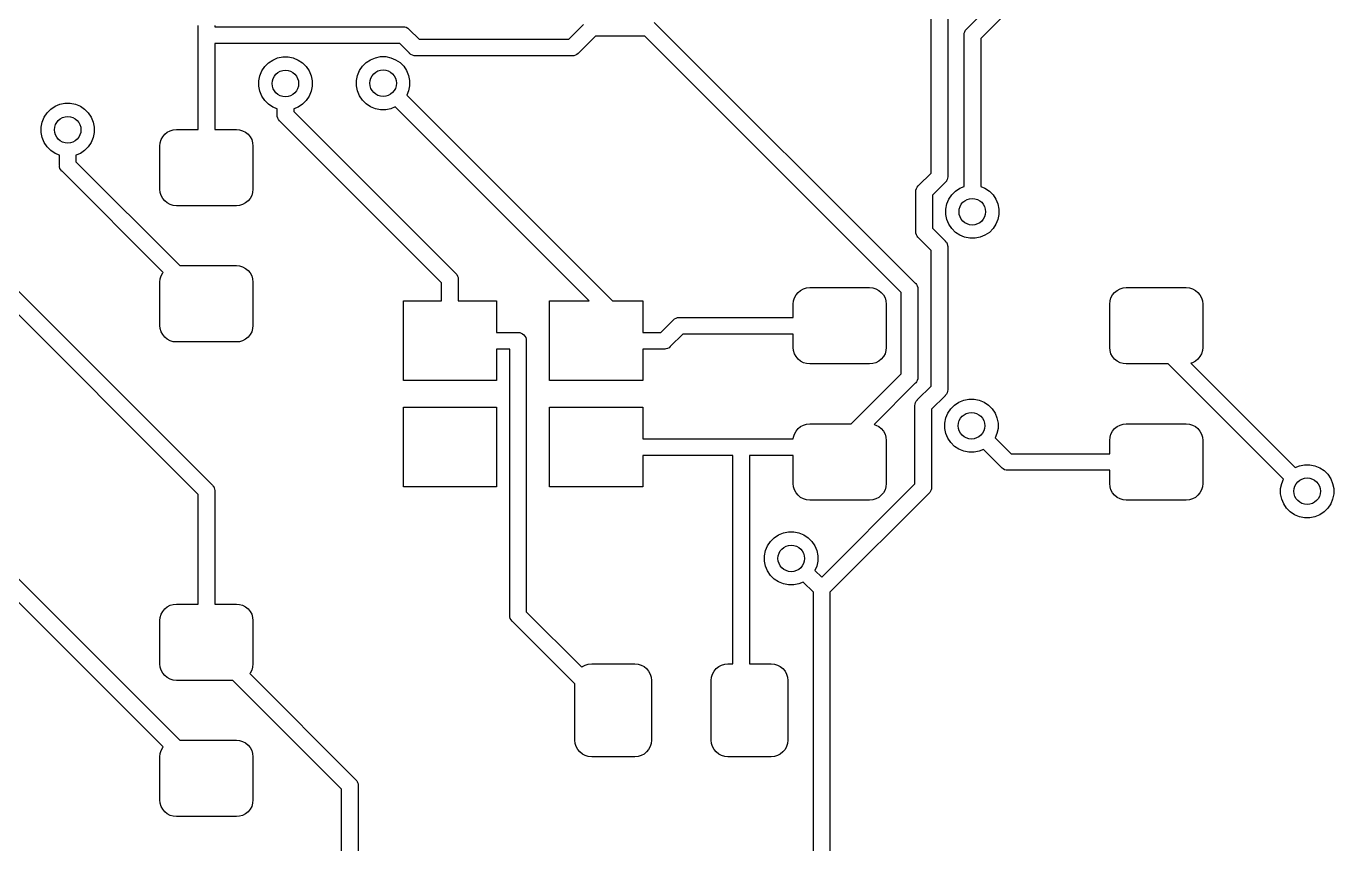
# Model space of a CAD drawing. Extents: x 0.4 to 23, y -16.1 to -0.4.
# Drawn here: x 14.425 to 15.199, y -4.392 to -3.907 of the extents above; entities that cross this region are included whole.
import ezdxf

# ---------------------------------------------------------------- set-up
doc = ezdxf.new("R2010")
doc.units = 0
doc.header["$MEASUREMENT"] = 0
doc.layers.add('BLACK', color=7, linetype='CONTINUOUS')

msp = doc.modelspace()

# ---------------------------------------------------------------- linework, layer by layer
at = {"layer": 'BLACK', "linetype": 'CONTINUOUS'}
for p, q in [((14.9604, -3.99412), (14.9604, -3.13614)), ((14.9703, -3.13435), (14.9703, -3.99592)), ((14.9815, -3.90864), (15.0681, -3.82203)), ((15.0781, -3.82603), (14.9898, -3.91433)), ((14.5263, -3.9121), (14.5263, -3.90674)), ((14.5362, -3.90674), (14.5362, -3.90743)), ((14.5362, -3.90743), (14.6475, -3.90743)), ((14.6475, -3.90743), (14.6477, -3.9074)), ((14.6477, -3.9074), (14.6479, -3.90743)), ((14.6479, -3.90743), (14.648, -3.90743)), ((14.648, -3.90743), (14.6487, -3.9075)), ((14.6487, -3.9075), (14.6496, -3.90778)), ((14.6496, -3.90778), (14.6505, -3.90823)), ((14.6505, -3.90823), (14.6512, -3.90885)), ((14.6512, -3.90885), (14.6514, -3.90904)), ((14.6514, -3.90904), (14.6572, -3.91486)), ((14.7458, -3.91486), (14.7546, -3.90609)), ((14.7964, -3.90482), (14.9509, -4.0593)), ((14.98, -3.91133), (14.9803, -3.9104)), ((14.9803, -3.9104), (14.9807, -3.90954)), ((14.9807, -3.90954), (14.9813, -3.90879)), ((14.9813, -3.90879), (14.9815, -3.90864)), ((14.5263, -3.91235), (14.5263, -3.9121)), ((14.5263, -3.91259), (14.5263, -3.91235)), ((14.5263, -3.96827), (14.5263, -3.91259)), ((14.6457, -3.91727), (14.5362, -3.91727)), ((14.5362, -3.91727), (14.5362, -3.96827)), ((14.6515, -3.92309), (14.6457, -3.91727)), ((14.6572, -3.91486), (14.7458, -3.91486)), ((14.7616, -3.91305), (14.7515, -3.92309)), ((14.7908, -3.91305), (14.7616, -3.91305)), ((14.9427, -4.06499), (14.7908, -3.91305)), ((14.9799, -3.91205), (14.98, -3.91133)), ((14.9799, -3.91229), (14.9799, -3.91205)), ((14.9799, -3.91205), (14.9799, -3.91205)), ((14.9799, -3.91253), (14.9799, -3.91229)), ((14.9799, -4.00204), (14.9799, -3.91253)), ((14.9898, -3.91433), (14.9898, -4.00204)), ((14.5706, -3.92714), (14.5734, -3.92595)), ((14.5734, -3.92595), (14.5765, -3.92535)), ((14.5765, -3.92535), (14.5796, -3.92535)), ((14.5796, -3.92535), (14.5826, -3.92595)), ((14.5826, -3.92595), (14.5855, -3.92714)), ((14.6284, -3.92695), (14.6313, -3.92576)), ((14.6313, -3.92576), (14.6343, -3.92515)), ((14.6343, -3.92515), (14.6374, -3.92515)), ((14.6374, -3.92515), (14.6405, -3.92576)), ((14.6405, -3.92576), (14.6433, -3.92695)), ((14.6516, -3.92328), (14.6515, -3.92309)), ((14.6518, -3.92343), (14.6516, -3.92328)), ((14.6522, -3.92371), (14.6518, -3.92343)), ((14.6518, -3.92343), (14.6518, -3.92343)), ((14.6524, -3.92389), (14.6522, -3.92371)), ((14.6532, -3.92435), (14.6524, -3.92389)), ((14.6542, -3.92463), (14.6532, -3.92435)), ((14.6549, -3.9247), (14.6542, -3.92463)), ((14.6551, -3.92472), (14.6549, -3.9247)), ((14.6549, -3.9247), (14.6549, -3.9247)), ((14.6554, -3.9247), (14.6551, -3.92472)), ((14.7476, -3.9247), (14.6554, -3.9247)), ((14.7479, -3.92472), (14.7476, -3.9247)), ((14.7481, -3.9247), (14.7479, -3.92472)), ((14.7488, -3.92463), (14.7481, -3.9247)), ((14.7481, -3.9247), (14.7481, -3.9247)), ((14.7498, -3.92435), (14.7488, -3.92463)), ((14.7506, -3.92389), (14.7498, -3.92435)), ((14.7514, -3.92328), (14.7506, -3.92389)), ((14.7515, -3.92309), (14.7514, -3.92328)), ((14.5629, -3.9365), (14.5641, -3.93363)), ((14.5641, -3.93363), (14.5658, -3.93106)), ((14.5658, -3.93106), (14.568, -3.92886)), ((14.568, -3.92886), (14.5706, -3.92714)), ((14.5855, -3.92714), (14.5881, -3.92886)), ((14.5881, -3.92886), (14.5903, -3.93106)), ((14.5903, -3.93106), (14.592, -3.93363)), ((14.592, -3.93363), (14.5932, -3.9365)), ((14.6207, -3.93631), (14.6219, -3.93344)), ((14.6219, -3.93344), (14.6236, -3.93086)), ((14.6236, -3.93086), (14.6258, -3.92867)), ((14.6258, -3.92867), (14.6284, -3.92695)), ((14.6433, -3.92695), (14.6459, -3.92867)), ((14.6459, -3.92867), (14.6481, -3.93086)), ((14.6481, -3.93086), (14.6498, -3.93344)), ((14.6498, -3.93344), (14.651, -3.93631)), ((14.5623, -3.93954), (14.5629, -3.9365)), ((14.5623, -3.94265), (14.5623, -3.93954)), ((14.5932, -3.9365), (14.5938, -3.93954)), ((14.5938, -3.93954), (14.5938, -3.94265)), ((14.6201, -3.93935), (14.6207, -3.93631)), ((14.6201, -3.94245), (14.6201, -3.93935)), ((14.651, -3.93631), (14.6516, -3.93935)), ((14.6516, -3.93935), (14.6516, -3.94245)), ((14.5629, -3.94569), (14.5623, -3.94265)), ((14.5641, -3.94855), (14.5629, -3.94569)), ((14.5658, -3.95113), (14.5641, -3.94855)), ((14.592, -3.94855), (14.5903, -3.95113)), ((14.5932, -3.94569), (14.592, -3.94855)), ((14.5938, -3.94265), (14.5932, -3.94569)), ((14.6207, -3.9455), (14.6201, -3.94245)), ((14.6219, -3.94836), (14.6207, -3.9455)), ((14.6236, -3.95094), (14.6219, -3.94836)), ((14.651, -3.9455), (14.65, -3.94803)), ((14.65, -3.94803), (14.7718, -4.06988)), ((14.6516, -3.94245), (14.651, -3.9455)), ((14.4369, -3.95847), (14.4391, -3.95627)), ((14.4391, -3.95627), (14.4416, -3.95455)), ((14.4416, -3.95455), (14.4445, -3.95336)), ((14.4445, -3.95336), (14.4475, -3.95276)), ((14.4475, -3.95276), (14.4506, -3.95276)), ((14.4506, -3.95276), (14.4537, -3.95336)), ((14.4537, -3.95336), (14.4566, -3.95455)), ((14.4566, -3.95455), (14.4591, -3.95627)), ((14.4591, -3.95627), (14.4613, -3.95847)), ((14.568, -3.95333), (14.5658, -3.95113)), ((14.5706, -3.95505), (14.568, -3.95333)), ((14.5731, -3.9561), (14.5706, -3.95505)), ((14.5731, -3.95943), (14.5731, -3.9561)), ((14.5855, -3.95505), (14.583, -3.9561)), ((14.583, -3.9561), (14.583, -3.95763)), ((14.5881, -3.95333), (14.5855, -3.95505)), ((14.5903, -3.95113), (14.5881, -3.95333)), ((14.6258, -3.95313), (14.6236, -3.95094)), ((14.6284, -3.95486), (14.6258, -3.95313)), ((14.6313, -3.95604), (14.6284, -3.95486)), ((14.6343, -3.95665), (14.6313, -3.95604)), ((14.6374, -3.95665), (14.6343, -3.95665)), ((14.6405, -3.95604), (14.6374, -3.95665)), ((14.643, -3.95499), (14.6405, -3.95604)), ((14.7579, -4.06988), (14.643, -3.95499)), ((14.4333, -3.96695), (14.4339, -3.96391)), ((14.4339, -3.96391), (14.4351, -3.96104)), ((14.4351, -3.96104), (14.4369, -3.95847)), ((14.4613, -3.95847), (14.463, -3.96104)), ((14.463, -3.96104), (14.4642, -3.96391)), ((14.4642, -3.96391), (14.4648, -3.96695)), ((14.5731, -3.95967), (14.5731, -3.95943)), ((14.5731, -3.95991), (14.5731, -3.95967)), ((14.5732, -3.96064), (14.5731, -3.95991)), ((14.5731, -3.95991), (14.5731, -3.95991)), ((14.5735, -3.96157), (14.5732, -3.96064)), ((14.5739, -3.96242), (14.5735, -3.96157)), ((14.5745, -3.96317), (14.5739, -3.96242)), ((14.5747, -3.96332), (14.5745, -3.96317)), ((14.6705, -4.05911), (14.5747, -3.96332)), ((14.583, -3.95763), (14.6787, -4.05342)), ((14.4333, -3.97005), (14.4333, -3.96695)), ((14.4339, -3.9731), (14.4333, -3.97005)), ((14.4648, -3.97005), (14.4642, -3.9731)), ((14.4648, -3.96695), (14.4648, -3.97005)), ((14.5045, -3.97434), (14.5054, -3.97264)), ((14.5054, -3.97264), (14.5066, -3.97115)), ((14.5066, -3.97115), (14.5081, -3.96993)), ((14.5081, -3.96993), (14.5098, -3.96902)), ((14.5098, -3.96902), (14.5116, -3.96846)), ((14.5116, -3.96846), (14.5135, -3.96827)), ((14.5135, -3.96827), (14.5263, -3.96827)), ((14.5362, -3.96827), (14.549, -3.96827)), ((14.549, -3.96827), (14.5509, -3.96846)), ((14.5509, -3.96846), (14.5527, -3.96902)), ((14.5527, -3.96902), (14.5544, -3.96993)), ((14.5544, -3.96993), (14.5559, -3.97115)), ((14.5559, -3.97115), (14.5572, -3.97264)), ((14.5572, -3.97264), (14.5581, -3.97434)), ((14.4351, -3.97596), (14.4339, -3.9731)), ((14.4369, -3.97854), (14.4351, -3.97596)), ((14.4391, -3.98074), (14.4369, -3.97854)), ((14.4613, -3.97854), (14.4591, -3.98074)), ((14.463, -3.97596), (14.4613, -3.97854)), ((14.4642, -3.9731), (14.463, -3.97596)), ((14.5037, -3.97811), (14.5039, -3.97619)), ((14.5037, -4.0037), (14.5037, -3.97811)), ((14.5039, -3.97619), (14.5045, -3.97434)), ((14.5581, -3.97434), (14.5586, -3.97619)), ((14.5586, -3.97619), (14.5588, -3.97811)), ((14.5588, -3.97811), (14.5588, -4.0037)), ((14.4416, -3.98246), (14.4391, -3.98074)), ((14.4442, -3.98351), (14.4416, -3.98246)), ((14.4442, -3.9892), (14.4442, -3.98351)), ((14.4566, -3.98246), (14.454, -3.98351)), ((14.454, -3.98351), (14.454, -3.98741)), ((14.454, -3.98741), (14.5156, -4.04898)), ((14.4591, -3.98074), (14.4566, -3.98246)), ((14.4441, -3.98944), (14.4442, -3.9892)), ((14.4442, -3.98969), (14.4441, -3.98944)), ((14.4442, -3.99041), (14.4442, -3.98969)), ((14.4442, -3.98969), (14.4442, -3.98969)), ((14.4445, -3.99134), (14.4442, -3.99041)), ((14.445, -3.99219), (14.4445, -3.99134)), ((14.4456, -3.99294), (14.445, -3.99219)), ((14.4458, -3.9931), (14.4456, -3.99294)), ((14.5057, -4.05298), (14.4458, -3.9931)), ((14.953, -4.00157), (14.9604, -3.99412)), ((14.9514, -4.00426), (14.9517, -4.00333)), ((14.9517, -4.00333), (14.9522, -4.00247)), ((14.9522, -4.00247), (14.9528, -4.00172)), ((14.9528, -4.00172), (14.953, -4.00157)), ((14.9687, -3.99981), (14.9612, -4.00726)), ((14.9688, -3.99966), (14.9687, -3.99981)), ((14.969, -3.99947), (14.9688, -3.99966)), ((14.9695, -3.99891), (14.969, -3.99947)), ((14.969, -3.99947), (14.969, -3.99947)), ((14.9699, -3.99805), (14.9695, -3.99881)), ((14.9695, -3.99881), (14.9695, -3.99891)), ((14.9702, -3.99713), (14.9699, -3.99805)), ((14.9703, -3.9964), (14.9702, -3.99713)), ((14.9703, -3.99592), (14.9703, -3.99616)), ((14.9703, -3.99616), (14.9703, -3.9964)), ((14.9703, -3.9964), (14.9703, -3.9964)), ((14.9748, -4.00481), (14.9774, -4.00309)), ((14.9774, -4.00309), (14.9799, -4.00204)), ((14.9898, -4.00204), (14.9923, -4.00309)), ((14.9923, -4.00309), (14.9949, -4.00481)), ((14.5039, -4.00562), (14.5037, -4.0037)), ((14.5045, -4.00747), (14.5039, -4.00562)), ((14.5054, -4.00917), (14.5045, -4.00747)), ((14.5066, -4.01066), (14.5054, -4.00917)), ((14.5081, -4.01188), (14.5066, -4.01066)), ((14.5559, -4.01066), (14.5544, -4.01188)), ((14.5572, -4.00917), (14.5559, -4.01066)), ((14.5581, -4.00747), (14.5572, -4.00917)), ((14.5586, -4.00562), (14.5581, -4.00747)), ((14.5588, -4.0037), (14.5586, -4.00562)), ((14.9513, -4.00522), (14.9514, -4.00498)), ((14.9514, -4.00546), (14.9513, -4.00522)), ((14.9514, -4.00498), (14.9514, -4.00426)), ((14.9514, -4.00498), (14.9514, -4.00498)), ((14.9514, -4.02863), (14.9514, -4.00546)), ((14.9612, -4.00726), (14.9612, -4.02684)), ((14.9697, -4.01245), (14.9709, -4.00959)), ((14.9709, -4.00959), (14.9726, -4.00701)), ((14.9726, -4.00701), (14.9748, -4.00481)), ((14.9949, -4.00481), (14.9971, -4.00701)), ((14.9971, -4.00701), (14.9988, -4.00959)), ((14.9988, -4.00959), (15, -4.01245)), ((14.5098, -4.01279), (14.5081, -4.01188)), ((14.5116, -4.01335), (14.5098, -4.01279)), ((14.5135, -4.01354), (14.5116, -4.01335)), ((14.549, -4.01354), (14.5135, -4.01354)), ((14.5509, -4.01335), (14.549, -4.01354)), ((14.5527, -4.01279), (14.5509, -4.01335)), ((14.5544, -4.01188), (14.5527, -4.01279)), ((14.9691, -4.0155), (14.9697, -4.01245)), ((14.9691, -4.0186), (14.9691, -4.0155)), ((14.9697, -4.02164), (14.9691, -4.0186)), ((15, -4.01245), (15.0006, -4.0155)), ((15.0006, -4.0186), (15, -4.02164)), ((15.0006, -4.0155), (15.0006, -4.0186)), ((14.9612, -4.02684), (14.9687, -4.03428)), ((14.9709, -4.02451), (14.9697, -4.02164)), ((14.9726, -4.02709), (14.9709, -4.02451)), ((14.9988, -4.02451), (14.9971, -4.02709)), ((15, -4.02164), (14.9988, -4.02451)), ((14.9513, -4.02887), (14.9514, -4.02863)), ((14.9514, -4.02984), (14.9513, -4.02887)), ((14.9517, -4.03077), (14.9514, -4.02984)), ((14.9522, -4.03162), (14.9517, -4.03077)), ((14.9526, -4.03218), (14.9522, -4.03162)), ((14.9528, -4.03237), (14.9526, -4.03218)), ((14.953, -4.03252), (14.9528, -4.03237)), ((14.9604, -4.03997), (14.953, -4.03252)), ((14.9687, -4.03428), (14.9688, -4.03444)), ((14.9688, -4.03444), (14.969, -4.03462)), ((14.969, -4.03462), (14.969, -4.03462)), ((14.969, -4.03462), (14.9695, -4.03519)), ((14.9748, -4.02928), (14.9726, -4.02709)), ((14.9774, -4.031), (14.9748, -4.02928)), ((14.9802, -4.03219), (14.9774, -4.031)), ((14.9833, -4.0328), (14.9802, -4.03219)), ((14.9864, -4.0328), (14.9833, -4.0328)), ((14.9894, -4.03219), (14.9864, -4.0328)), ((14.9923, -4.031), (14.9894, -4.03219)), ((14.9949, -4.02928), (14.9923, -4.031)), ((14.9971, -4.02709), (14.9949, -4.02928)), ((14.9604, -4.1204), (14.9604, -4.03997)), ((14.9695, -4.03519), (14.9699, -4.03604)), ((14.9699, -4.03604), (14.9702, -4.03697)), ((14.9702, -4.03697), (14.9703, -4.03769)), ((14.9703, -4.03769), (14.9703, -4.03769)), ((14.9703, -4.03769), (14.9703, -4.03793)), ((14.9703, -4.03793), (14.9703, -4.03817)), ((14.9703, -4.03817), (14.9703, -4.1222)), ((14.4055, -4.04978), (14.5346, -4.17885)), ((14.5156, -4.04898), (14.549, -4.04898)), ((14.549, -4.04898), (14.5509, -4.04917)), ((14.5509, -4.04917), (14.5527, -4.04973)), ((14.5527, -4.04973), (14.5544, -4.05064)), ((14.5263, -4.18454), (14.3973, -4.05547)), ((14.5037, -4.05882), (14.5039, -4.0569)), ((14.5039, -4.0569), (14.5045, -4.05505)), ((14.5045, -4.05505), (14.5054, -4.05335)), ((14.5054, -4.05335), (14.5057, -4.05298)), ((14.5544, -4.05064), (14.5559, -4.05186)), ((14.5559, -4.05186), (14.5572, -4.05335)), ((14.5572, -4.05335), (14.5581, -4.05505)), ((14.5581, -4.05505), (14.5586, -4.0569)), ((14.5586, -4.0569), (14.5588, -4.05882)), ((14.6787, -4.05342), (14.6789, -4.05358)), ((14.6789, -4.05358), (14.6791, -4.05377)), ((14.6791, -4.05377), (14.6791, -4.05377)), ((14.6791, -4.05377), (14.6795, -4.05423)), ((14.6795, -4.05423), (14.6795, -4.05433)), ((14.6795, -4.05433), (14.68, -4.05518)), ((14.68, -4.05518), (14.6803, -4.05611)), ((14.6803, -4.05611), (14.6804, -4.05683)), ((14.6804, -4.05683), (14.6804, -4.05683)), ((14.6804, -4.05683), (14.6804, -4.05707)), ((14.6804, -4.05707), (14.6804, -4.05732)), ((14.6804, -4.05732), (14.6804, -4.06988)), ((14.5037, -4.08441), (14.5037, -4.05882)), ((14.5588, -4.05882), (14.5588, -4.08441)), ((14.6705, -4.06988), (14.6705, -4.05911)), ((14.8804, -4.06638), (14.8816, -4.06489)), ((14.8816, -4.06489), (14.8831, -4.06367)), ((14.8831, -4.06367), (14.8848, -4.06276)), ((14.8848, -4.06276), (14.8866, -4.0622)), ((14.8866, -4.0622), (14.8885, -4.06201)), ((14.8885, -4.06201), (14.924, -4.06201)), ((14.924, -4.06201), (14.9259, -4.0622)), ((14.9259, -4.0622), (14.9277, -4.06276)), ((14.9277, -4.06276), (14.9294, -4.06367)), ((14.9294, -4.06367), (14.9309, -4.06489)), ((14.9309, -4.06489), (14.9322, -4.06638)), ((14.9427, -4.11306), (14.9427, -4.06499)), ((14.9509, -4.0593), (14.9511, -4.05946)), ((14.9511, -4.05946), (14.9513, -4.05964)), ((14.9513, -4.05964), (14.9517, -4.06021)), ((14.9517, -4.06021), (14.9522, -4.06106)), ((14.9522, -4.06106), (14.9525, -4.06199)), ((14.9525, -4.06199), (14.9525, -4.06271)), ((14.9525, -4.06271), (14.9525, -4.06271)), ((14.9525, -4.06271), (14.9526, -4.06295)), ((14.9526, -4.06295), (14.9525, -4.06319)), ((14.9525, -4.06319), (14.9525, -4.11485)), ((15.0678, -4.06638), (15.0691, -4.06489)), ((15.0691, -4.06489), (15.0706, -4.06367)), ((15.0706, -4.06367), (15.0723, -4.06276)), ((15.0723, -4.06276), (15.0741, -4.0622)), ((15.0741, -4.0622), (15.076, -4.06201)), ((15.076, -4.06201), (15.1115, -4.06201)), ((15.1115, -4.06201), (15.1134, -4.0622)), ((15.1134, -4.0622), (15.1152, -4.06276)), ((15.1152, -4.06276), (15.1169, -4.06367)), ((15.1169, -4.06367), (15.1184, -4.06489)), ((15.1184, -4.06489), (15.1196, -4.06638)), ((14.6479, -4.11713), (14.6479, -4.06988)), ((14.6479, -4.06988), (14.6705, -4.06988)), ((14.6804, -4.06988), (14.703, -4.06988)), ((14.703, -4.06988), (14.703, -4.08858)), ((14.7345, -4.11713), (14.7345, -4.06988)), ((14.7345, -4.06988), (14.7579, -4.06988)), ((14.7718, -4.06988), (14.7896, -4.06988)), ((14.7896, -4.06988), (14.7896, -4.08858)), ((14.8787, -4.07185), (14.8789, -4.06993)), ((14.8787, -4.07972), (14.8787, -4.07185)), ((14.8789, -4.06993), (14.8795, -4.06808)), ((14.8795, -4.06808), (14.8804, -4.06638)), ((14.9322, -4.06638), (14.9331, -4.06808)), ((14.9331, -4.06808), (14.9336, -4.06993)), ((14.9336, -4.06993), (14.9338, -4.07185)), ((14.9338, -4.07185), (14.9338, -4.09744)), ((15.0662, -4.07185), (15.0664, -4.06993)), ((15.0662, -4.09744), (15.0662, -4.07185)), ((15.0664, -4.06993), (15.0669, -4.06808)), ((15.0669, -4.06808), (15.0678, -4.06638)), ((15.1196, -4.06638), (15.1205, -4.06808)), ((15.1205, -4.06808), (15.1211, -4.06993)), ((15.1211, -4.06993), (15.1213, -4.07185)), ((15.1213, -4.07185), (15.1213, -4.09744)), ((14.8078, -4.08115), (14.8082, -4.08079)), ((14.8082, -4.08079), (14.8085, -4.08053)), ((14.8085, -4.08053), (14.8094, -4.08008)), ((14.8094, -4.08008), (14.8103, -4.0798)), ((14.8094, -4.08008), (14.8094, -4.08008)), ((14.8103, -4.0798), (14.811, -4.07972)), ((14.811, -4.07972), (14.8113, -4.0797)), ((14.811, -4.07972), (14.811, -4.07972)), ((14.8113, -4.0797), (14.8115, -4.07972)), ((14.8115, -4.07972), (14.8787, -4.07972)), ((14.5039, -4.08633), (14.5037, -4.08441)), ((14.5045, -4.08818), (14.5039, -4.08633)), ((14.5054, -4.08988), (14.5045, -4.08818)), ((14.5581, -4.08818), (14.5572, -4.08988)), ((14.5586, -4.08633), (14.5581, -4.08818)), ((14.5588, -4.08441), (14.5586, -4.08633)), ((14.703, -4.08858), (14.7156, -4.08858)), ((14.7156, -4.08858), (14.7158, -4.08856)), ((14.7158, -4.08856), (14.716, -4.08858)), ((14.716, -4.08858), (14.7168, -4.08865)), ((14.7168, -4.08865), (14.7177, -4.08894)), ((14.7896, -4.08858), (14.8004, -4.08858)), ((14.8004, -4.08858), (14.8076, -4.08134)), ((14.8076, -4.08134), (14.8078, -4.08115)), ((14.5066, -4.09137), (14.5054, -4.08988)), ((14.5081, -4.09259), (14.5066, -4.09137)), ((14.5098, -4.0935), (14.5081, -4.09259)), ((14.5116, -4.09406), (14.5098, -4.0935)), ((14.5135, -4.09425), (14.5116, -4.09406)), ((14.549, -4.09425), (14.5135, -4.09425)), ((14.5509, -4.09406), (14.549, -4.09425)), ((14.5527, -4.0935), (14.5509, -4.09406)), ((14.5544, -4.09259), (14.5527, -4.0935)), ((14.5559, -4.09137), (14.5544, -4.09259)), ((14.5572, -4.08988), (14.5559, -4.09137)), ((14.7177, -4.08894), (14.7185, -4.08939)), ((14.7185, -4.08939), (14.7193, -4.09001)), ((14.7193, -4.09001), (14.7199, -4.09076)), ((14.7199, -4.09076), (14.7204, -4.09161)), ((14.7204, -4.09161), (14.7206, -4.09254)), ((14.7206, -4.09254), (14.7207, -4.0935)), ((14.7207, -4.0935), (14.7207, -4.09375)), ((14.7207, -4.09375), (14.7207, -4.25412)), ((14.8133, -4.08957), (14.8061, -4.09681)), ((14.8787, -4.08957), (14.8133, -4.08957)), ((14.8787, -4.09744), (14.8787, -4.08957)), ((14.7109, -4.09843), (14.703, -4.09843)), ((14.703, -4.09843), (14.703, -4.11713)), ((14.7109, -4.25591), (14.7109, -4.09843)), ((14.8022, -4.09843), (14.7896, -4.09843)), ((14.7896, -4.09843), (14.7896, -4.11713)), ((14.8024, -4.09845), (14.8022, -4.09843)), ((14.8027, -4.09843), (14.8024, -4.09845)), ((14.8034, -4.09835), (14.8027, -4.09843)), ((14.8027, -4.09843), (14.8027, -4.09843)), ((14.8043, -4.09807), (14.8034, -4.09835)), ((14.8052, -4.09762), (14.8043, -4.09807)), ((14.8059, -4.097), (14.8052, -4.09762)), ((14.8061, -4.09681), (14.8059, -4.097)), ((14.8789, -4.09936), (14.8787, -4.09744)), ((14.8795, -4.10121), (14.8789, -4.09936)), ((14.8804, -4.10291), (14.8795, -4.10121)), ((14.8816, -4.1044), (14.8804, -4.10291)), ((14.9322, -4.10291), (14.9309, -4.1044)), ((14.9331, -4.10121), (14.9322, -4.10291)), ((14.9336, -4.09936), (14.9331, -4.10121)), ((14.9338, -4.09744), (14.9336, -4.09936)), ((15.0664, -4.09936), (15.0662, -4.09744)), ((15.0669, -4.10121), (15.0664, -4.09936)), ((15.0678, -4.10291), (15.0669, -4.10121)), ((15.0691, -4.1044), (15.0678, -4.10291)), ((15.1196, -4.10291), (15.1184, -4.1044)), ((15.1205, -4.10121), (15.1196, -4.10291)), ((15.1211, -4.09936), (15.1205, -4.10121)), ((15.1213, -4.09744), (15.1211, -4.09936)), ((14.8831, -4.10562), (14.8816, -4.1044)), ((14.8848, -4.10653), (14.8831, -4.10562)), ((14.8866, -4.10709), (14.8848, -4.10653)), ((14.8885, -4.10728), (14.8866, -4.10709)), ((14.924, -4.10728), (14.8885, -4.10728)), ((14.9259, -4.10709), (14.924, -4.10728)), ((14.9277, -4.10653), (14.9259, -4.10709)), ((14.9294, -4.10562), (14.9277, -4.10653)), ((14.9309, -4.1044), (14.9294, -4.10562)), ((15.0706, -4.10562), (15.0691, -4.1044)), ((15.0723, -4.10653), (15.0706, -4.10562)), ((15.0741, -4.10709), (15.0723, -4.10653)), ((15.076, -4.10728), (15.0741, -4.10709)), ((15.1007, -4.10728), (15.076, -4.10728)), ((15.169, -4.17557), (15.1007, -4.10728)), ((15.1152, -4.10653), (15.1142, -4.10684)), ((15.1142, -4.10684), (15.176, -4.16861)), ((15.1169, -4.10562), (15.1152, -4.10653)), ((15.1184, -4.1044), (15.1169, -4.10562)), ((14.703, -4.11713), (14.6479, -4.11713)), ((14.7896, -4.11713), (14.7345, -4.11713)), ((14.913, -4.14272), (14.9427, -4.11306)), ((14.9509, -4.11874), (14.9266, -4.14311)), ((14.9511, -4.11859), (14.9509, -4.11874)), ((14.9513, -4.1184), (14.9511, -4.11859)), ((14.9517, -4.11784), (14.9513, -4.1184)), ((14.9513, -4.1184), (14.9513, -4.1184)), ((14.9522, -4.11699), (14.9517, -4.11783)), ((14.9517, -4.11783), (14.9517, -4.11784)), ((14.9525, -4.11606), (14.9522, -4.11699)), ((14.9525, -4.11485), (14.9526, -4.11509)), ((14.9526, -4.11509), (14.9525, -4.11534)), ((14.9525, -4.11534), (14.9525, -4.11534)), ((14.9525, -4.11534), (14.9525, -4.11606)), ((14.9524, -4.12839), (14.9604, -4.1204)), ((14.9687, -4.12609), (14.9607, -4.13408)), ((14.9688, -4.12594), (14.9687, -4.12609)), ((14.969, -4.12575), (14.9688, -4.12594)), ((14.9695, -4.12519), (14.969, -4.12575)), ((14.969, -4.12575), (14.969, -4.12575)), ((14.9697, -4.12479), (14.9695, -4.12519)), ((14.9699, -4.12433), (14.9697, -4.12479)), ((14.9702, -4.12341), (14.9699, -4.12433)), ((14.9703, -4.12268), (14.9702, -4.12341)), ((14.9703, -4.1222), (14.9703, -4.12244)), ((14.9703, -4.12244), (14.9703, -4.12268)), ((14.9703, -4.12268), (14.9703, -4.12268)), ((14.6479, -4.18012), (14.6479, -4.13287)), ((14.6479, -4.13287), (14.703, -4.13287)), ((14.703, -4.13287), (14.703, -4.18012)), ((14.7345, -4.18012), (14.7345, -4.13287)), ((14.7345, -4.13287), (14.7896, -4.13287)), ((14.7896, -4.13287), (14.7896, -4.15157)), ((14.9508, -4.1318), (14.9509, -4.13107)), ((14.9508, -4.13204), (14.9508, -4.1318)), ((14.9508, -4.1318), (14.9508, -4.1318)), ((14.9508, -4.13228), (14.9508, -4.13204)), ((14.9508, -4.17835), (14.9508, -4.13228)), ((14.9509, -4.13107), (14.9512, -4.13015)), ((14.9512, -4.13015), (14.9516, -4.12929)), ((14.9516, -4.12929), (14.9523, -4.12854)), ((14.9523, -4.12854), (14.9524, -4.12839)), ((14.9607, -4.13408), (14.9607, -4.18015)), ((14.9703, -4.13641), (14.9721, -4.13383)), ((14.9721, -4.13383), (14.9743, -4.13163)), ((14.9743, -4.13163), (14.9768, -4.12991)), ((14.9768, -4.12991), (14.9797, -4.12872)), ((14.9797, -4.12872), (14.9828, -4.12812)), ((14.9828, -4.12812), (14.9859, -4.12812)), ((14.9859, -4.12812), (14.9889, -4.12872)), ((14.9889, -4.12872), (14.9918, -4.12991)), ((14.9918, -4.12991), (14.9943, -4.13163)), ((14.9943, -4.13163), (14.9965, -4.13383)), ((14.9965, -4.13383), (14.9983, -4.13641)), ((14.8848, -4.14347), (14.8866, -4.14291)), ((14.8866, -4.14291), (14.8885, -4.14272)), ((14.8885, -4.14272), (14.913, -4.14272)), ((14.9686, -4.14232), (14.9692, -4.13927)), ((14.9686, -4.14542), (14.9686, -4.14232)), ((14.9692, -4.13927), (14.9703, -4.13641)), ((14.9983, -4.13641), (14.9994, -4.13927)), ((14.9994, -4.13927), (15.0001, -4.14232)), ((15.0001, -4.14232), (15.0001, -4.14542)), ((15.0723, -4.14347), (15.0741, -4.14291)), ((15.0741, -4.14291), (15.076, -4.14272)), ((15.076, -4.14272), (15.1115, -4.14272)), ((15.1115, -4.14272), (15.1134, -4.14291)), ((15.1134, -4.14291), (15.1152, -4.14347)), ((14.8788, -4.15157), (14.8789, -4.15064)), ((14.8789, -4.15064), (14.8795, -4.14879)), ((14.8795, -4.14879), (14.8804, -4.14709)), ((14.8804, -4.14709), (14.8816, -4.1456)), ((14.8816, -4.1456), (14.8831, -4.14438)), ((14.8831, -4.14438), (14.8848, -4.14347)), ((14.9266, -4.14311), (14.9277, -4.14347)), ((14.9277, -4.14347), (14.9294, -4.14438)), ((14.9294, -4.14438), (14.9309, -4.1456)), ((14.9309, -4.1456), (14.9322, -4.14709)), ((14.9322, -4.14709), (14.9331, -4.14879)), ((14.9331, -4.14879), (14.9336, -4.15064)), ((14.9336, -4.15064), (14.9338, -4.15256)), ((14.9692, -4.14846), (14.9686, -4.14542)), ((14.9703, -4.15133), (14.9692, -4.14846)), ((14.9994, -4.14846), (14.9984, -4.151)), ((15.0001, -4.14542), (14.9994, -4.14846)), ((15.0662, -4.15256), (15.0664, -4.15064)), ((15.0664, -4.15064), (15.0669, -4.14879)), ((15.0669, -4.14879), (15.0678, -4.14709)), ((15.0678, -4.14709), (15.0691, -4.1456)), ((15.0691, -4.1456), (15.0706, -4.14438)), ((15.0706, -4.14438), (15.0723, -4.14347)), ((15.1152, -4.14347), (15.1169, -4.14438)), ((15.1169, -4.14438), (15.1184, -4.1456)), ((15.1184, -4.1456), (15.1196, -4.14709)), ((15.1196, -4.14709), (15.1205, -4.14879)), ((15.1205, -4.14879), (15.1211, -4.15064)), ((15.1211, -4.15064), (15.1213, -4.15256)), ((14.7896, -4.15157), (14.8477, -4.15157)), ((14.8477, -4.15157), (14.8479, -4.15155)), ((14.8479, -4.15155), (14.8482, -4.15157)), ((14.8482, -4.15157), (14.8788, -4.15157)), ((14.9338, -4.15256), (14.9338, -4.17815)), ((14.9721, -4.1539), (14.9703, -4.15133)), ((14.9743, -4.1561), (14.9721, -4.1539)), ((14.9768, -4.15782), (14.9743, -4.1561)), ((14.9797, -4.15901), (14.9768, -4.15782)), ((14.9914, -4.15796), (14.9889, -4.15901)), ((15.0021, -4.16866), (14.9914, -4.15796)), ((14.9984, -4.151), (15.0078, -4.16043)), ((15.0662, -4.16043), (15.0662, -4.15256)), ((15.1213, -4.15256), (15.1213, -4.17815)), ((14.843, -4.16142), (14.7896, -4.16142)), ((14.7896, -4.16142), (14.7896, -4.18012)), ((14.843, -4.28496), (14.843, -4.16142)), ((14.8787, -4.16142), (14.8529, -4.16142)), ((14.8529, -4.16142), (14.8529, -4.28496)), ((14.8787, -4.17815), (14.8787, -4.16142)), ((14.9828, -4.15961), (14.9797, -4.15901)), ((14.9859, -4.15961), (14.9828, -4.15961)), ((14.9889, -4.15901), (14.9859, -4.15961)), ((15.0078, -4.16043), (15.0662, -4.16043)), ((15.0023, -4.16885), (15.0021, -4.16866)), ((15.0025, -4.169), (15.0023, -4.16885)), ((15.003, -4.16947), (15.0025, -4.169)), ((15.0039, -4.16992), (15.003, -4.16947)), ((15.0048, -4.1702), (15.0039, -4.16992)), ((15.0055, -4.17028), (15.0048, -4.1702)), ((15.0056, -4.17028), (15.0055, -4.17028)), ((15.0058, -4.1703), (15.0056, -4.17028)), ((15.006, -4.17028), (15.0058, -4.1703)), ((15.0662, -4.17028), (15.006, -4.17028)), ((15.0662, -4.17815), (15.0662, -4.17028)), ((15.176, -4.16861), (15.1785, -4.16756)), ((15.1785, -4.16756), (15.1816, -4.16696)), ((15.1816, -4.16696), (15.1847, -4.16696)), ((15.1847, -4.16696), (15.1877, -4.16756)), ((15.1877, -4.16756), (15.1906, -4.16875)), ((15.1906, -4.16875), (15.1931, -4.17047)), ((15.1931, -4.17047), (15.1953, -4.17267)), ((15.1953, -4.17267), (15.1971, -4.17525)), ((14.5346, -4.17885), (14.5348, -4.179)), ((14.5348, -4.179), (14.5349, -4.17919)), ((14.5349, -4.17919), (14.5349, -4.17919)), ((14.5349, -4.17919), (14.5351, -4.1794)), ((14.5351, -4.1794), (14.5354, -4.17975)), ((14.5354, -4.17975), (14.5358, -4.18061)), ((14.5358, -4.18061), (14.5361, -4.18154)), ((14.5361, -4.18154), (14.5362, -4.18226)), ((14.703, -4.18012), (14.6479, -4.18012)), ((14.7896, -4.18012), (14.7345, -4.18012)), ((14.8789, -4.18007), (14.8787, -4.17815)), ((14.8795, -4.18192), (14.8789, -4.18007)), ((14.8956, -4.23358), (14.9508, -4.17835)), ((14.9336, -4.18007), (14.9331, -4.18192)), ((14.9338, -4.17815), (14.9336, -4.18007)), ((14.9606, -4.18135), (14.9604, -4.18192)), ((14.9607, -4.18063), (14.9606, -4.18135)), ((14.9607, -4.18015), (14.9607, -4.18039)), ((14.9607, -4.18039), (14.9607, -4.18063)), ((14.9607, -4.18063), (14.9607, -4.18063)), ((15.0664, -4.18007), (15.0662, -4.17815)), ((15.0669, -4.18192), (15.0664, -4.18007)), ((15.1211, -4.18007), (15.1205, -4.18192)), ((15.1213, -4.17815), (15.1211, -4.18007)), ((15.1674, -4.18115), (15.168, -4.17811)), ((15.1674, -4.18426), (15.1674, -4.18115)), ((15.168, -4.17811), (15.169, -4.17557)), ((15.1971, -4.17525), (15.1982, -4.17811)), ((15.1982, -4.17811), (15.1989, -4.18115)), ((15.1989, -4.18115), (15.1989, -4.18426)), ((14.5263, -4.24953), (14.5263, -4.18454)), ((14.5362, -4.18226), (14.5362, -4.18226)), ((14.5362, -4.18226), (14.5362, -4.1825)), ((14.5362, -4.1825), (14.5362, -4.18274)), ((14.5362, -4.18274), (14.5362, -4.24953)), ((14.8804, -4.18362), (14.8795, -4.18192)), ((14.8816, -4.18511), (14.8804, -4.18362)), ((14.8831, -4.18633), (14.8816, -4.18511)), ((14.8848, -4.18724), (14.8831, -4.18633)), ((14.8866, -4.1878), (14.8848, -4.18724)), ((14.8885, -4.18799), (14.8866, -4.1878)), ((14.924, -4.18799), (14.8885, -4.18799)), ((14.9591, -4.18404), (14.9005, -4.24258)), ((14.9259, -4.1878), (14.924, -4.18799)), ((14.9277, -4.18724), (14.9259, -4.1878)), ((14.9294, -4.18633), (14.9277, -4.18724)), ((14.9309, -4.18511), (14.9294, -4.18633)), ((14.9322, -4.18362), (14.9309, -4.18511)), ((14.9331, -4.18192), (14.9322, -4.18362)), ((14.9592, -4.18389), (14.9591, -4.18404)), ((14.9596, -4.18346), (14.9592, -4.18389)), ((14.9599, -4.18314), (14.9596, -4.18346)), ((14.9603, -4.18228), (14.9599, -4.18314)), ((14.9604, -4.18192), (14.9603, -4.18228)), ((15.0678, -4.18362), (15.0669, -4.18192)), ((15.0691, -4.18511), (15.0678, -4.18362)), ((15.0706, -4.18633), (15.0691, -4.18511)), ((15.0723, -4.18724), (15.0706, -4.18633)), ((15.0741, -4.1878), (15.0723, -4.18724)), ((15.076, -4.18799), (15.0741, -4.1878)), ((15.1115, -4.18799), (15.076, -4.18799)), ((15.1134, -4.1878), (15.1115, -4.18799)), ((15.1152, -4.18724), (15.1134, -4.1878)), ((15.1169, -4.18633), (15.1152, -4.18724)), ((15.1184, -4.18511), (15.1169, -4.18633)), ((15.1196, -4.18362), (15.1184, -4.18511)), ((15.1205, -4.18192), (15.1196, -4.18362)), ((15.168, -4.1873), (15.1674, -4.18426)), ((15.1692, -4.19016), (15.168, -4.1873)), ((15.1982, -4.1873), (15.1971, -4.19016)), ((15.1989, -4.18426), (15.1982, -4.1873)), ((15.1709, -4.19274), (15.1692, -4.19016)), ((15.1731, -4.19494), (15.1709, -4.19274)), ((15.1756, -4.19666), (15.1731, -4.19494)), ((15.1785, -4.19785), (15.1756, -4.19666)), ((15.1906, -4.19666), (15.1877, -4.19785)), ((15.1931, -4.19494), (15.1906, -4.19666)), ((15.1953, -4.19274), (15.1931, -4.19494)), ((15.1971, -4.19016), (15.1953, -4.19274)), ((14.3879, -4.20259), (14.5156, -4.33024)), ((15.1816, -4.19845), (15.1785, -4.19785)), ((15.1847, -4.19845), (15.1816, -4.19845)), ((15.1877, -4.19785), (15.1847, -4.19845)), ((14.5057, -4.33424), (14.3797, -4.20828)), ((14.8636, -4.21504), (14.8653, -4.21247)), ((14.8653, -4.21247), (14.8675, -4.21027)), ((14.8675, -4.21027), (14.8701, -4.20855)), ((14.8701, -4.20855), (14.873, -4.20736)), ((14.873, -4.20736), (14.876, -4.20676)), ((14.876, -4.20676), (14.8791, -4.20676)), ((14.8791, -4.20676), (14.8821, -4.20736)), ((14.8821, -4.20736), (14.885, -4.20855)), ((14.885, -4.20855), (14.8876, -4.21027)), ((14.8876, -4.21027), (14.8898, -4.21247)), ((14.8898, -4.21247), (14.8915, -4.21504)), ((14.8618, -4.22095), (14.8624, -4.21791)), ((14.8624, -4.21791), (14.8636, -4.21504)), ((14.8915, -4.21504), (14.8927, -4.21791)), ((14.8927, -4.21791), (14.8933, -4.22095)), ((14.8618, -4.22405), (14.8618, -4.22095)), ((14.8624, -4.2271), (14.8618, -4.22405)), ((14.8636, -4.22996), (14.8624, -4.2271)), ((14.8927, -4.2271), (14.8916, -4.22964)), ((14.8933, -4.22405), (14.8927, -4.2271)), ((14.8933, -4.22095), (14.8933, -4.22405)), ((14.8653, -4.23254), (14.8636, -4.22996)), ((14.8675, -4.23474), (14.8653, -4.23254)), ((14.8701, -4.23646), (14.8675, -4.23474)), ((14.8916, -4.22964), (14.8956, -4.23358)), ((14.873, -4.23765), (14.8701, -4.23646)), ((14.876, -4.23825), (14.873, -4.23765)), ((14.8791, -4.23825), (14.876, -4.23825)), ((14.8821, -4.23765), (14.8791, -4.23825)), ((14.8847, -4.2366), (14.8821, -4.23765)), ((14.8907, -4.24258), (14.8847, -4.2366)), ((14.8907, -5.15859), (14.8907, -4.24258)), ((14.9005, -4.24258), (14.9005, -5.16038)), ((14.5066, -4.25241), (14.5081, -4.25119)), ((14.5081, -4.25119), (14.5098, -4.25028)), ((14.5098, -4.25028), (14.5116, -4.24972)), ((14.5116, -4.24972), (14.5135, -4.24953)), ((14.5135, -4.24953), (14.5263, -4.24953)), ((14.5362, -4.24953), (14.549, -4.24953)), ((14.549, -4.24953), (14.5509, -4.24972)), ((14.5509, -4.24972), (14.5527, -4.25028)), ((14.5527, -4.25028), (14.5544, -4.25119)), ((14.5544, -4.25119), (14.5559, -4.25241)), ((14.5037, -4.25937), (14.5039, -4.25745)), ((14.5039, -4.25745), (14.5045, -4.2556)), ((14.5045, -4.2556), (14.5054, -4.2539)), ((14.5054, -4.2539), (14.5066, -4.25241)), ((14.5559, -4.25241), (14.5572, -4.2539)), ((14.5572, -4.2539), (14.5581, -4.2556)), ((14.5581, -4.2556), (14.5586, -4.25745)), ((14.5586, -4.25745), (14.5588, -4.25937)), ((14.7109, -4.25615), (14.7109, -4.25591)), ((14.7109, -4.25639), (14.7109, -4.25615)), ((14.7109, -4.25712), (14.7109, -4.25639)), ((14.7109, -4.25639), (14.7109, -4.25639)), ((14.7112, -4.25805), (14.7109, -4.25712)), ((14.7117, -4.2589), (14.7112, -4.25805)), ((14.7123, -4.25965), (14.7117, -4.2589)), ((14.7207, -4.25412), (14.7535, -4.28692)), ((14.5037, -4.28496), (14.5037, -4.25937)), ((14.5588, -4.25937), (14.5588, -4.28496)), ((14.7125, -4.2598), (14.7123, -4.25965)), ((14.7495, -4.29684), (14.7125, -4.2598)), ((14.5039, -4.28688), (14.5037, -4.28496)), ((14.5045, -4.28873), (14.5039, -4.28688)), ((14.5054, -4.29043), (14.5045, -4.28873)), ((14.5581, -4.28873), (14.5572, -4.29043)), ((14.5586, -4.28688), (14.5581, -4.28873)), ((14.5588, -4.28496), (14.5586, -4.28688)), ((14.7535, -4.28692), (14.7539, -4.28662)), ((14.7539, -4.28662), (14.7556, -4.28571)), ((14.7556, -4.28571), (14.7574, -4.28515)), ((14.7574, -4.28515), (14.7594, -4.28496)), ((14.7594, -4.28496), (14.785, -4.28496)), ((14.785, -4.28496), (14.7869, -4.28515)), ((14.7869, -4.28515), (14.7887, -4.28571)), ((14.7887, -4.28571), (14.7904, -4.28662)), ((14.7904, -4.28662), (14.7919, -4.28784)), ((14.7919, -4.28784), (14.7931, -4.28933)), ((14.7931, -4.28933), (14.7941, -4.29104)), ((14.831, -4.29104), (14.8319, -4.28933)), ((14.8319, -4.28933), (14.8331, -4.28784)), ((14.8331, -4.28784), (14.8346, -4.28662)), ((14.8346, -4.28662), (14.8363, -4.28571)), ((14.8363, -4.28571), (14.8382, -4.28515)), ((14.8382, -4.28515), (14.8401, -4.28496)), ((14.8401, -4.28496), (14.843, -4.28496)), ((14.8529, -4.28496), (14.8657, -4.28496)), ((14.8657, -4.28496), (14.8676, -4.28515)), ((14.8676, -4.28515), (14.8694, -4.28571)), ((14.8694, -4.28571), (14.8711, -4.28662)), ((14.8711, -4.28662), (14.8726, -4.28784)), ((14.8726, -4.28784), (14.8739, -4.28933)), ((14.8739, -4.28933), (14.8748, -4.29104)), ((14.5066, -4.29192), (14.5054, -4.29043)), ((14.5081, -4.29314), (14.5066, -4.29192)), ((14.5098, -4.29405), (14.5081, -4.29314)), ((14.5116, -4.29461), (14.5098, -4.29405)), ((14.5135, -4.2948), (14.5116, -4.29461)), ((14.5469, -4.2948), (14.5135, -4.2948)), ((14.6113, -4.35916), (14.5469, -4.2948)), ((14.5572, -4.29043), (14.5569, -4.2908)), ((14.5569, -4.2908), (14.6195, -4.35348)), ((14.7495, -4.33024), (14.7495, -4.29684)), ((14.7941, -4.29104), (14.7946, -4.29288)), ((14.7946, -4.29288), (14.7948, -4.2948)), ((14.7948, -4.2948), (14.7948, -4.33024)), ((14.8302, -4.2948), (14.8304, -4.29288)), ((14.8302, -4.33024), (14.8302, -4.2948)), ((14.8304, -4.29288), (14.831, -4.29104)), ((14.8748, -4.29104), (14.8753, -4.29288)), ((14.8753, -4.29288), (14.8755, -4.2948)), ((14.8755, -4.2948), (14.8755, -4.33024)), ((14.5039, -4.33816), (14.5045, -4.33631)), ((14.5045, -4.33631), (14.5054, -4.33461)), ((14.5054, -4.33461), (14.5057, -4.33424)), ((14.5156, -4.33024), (14.549, -4.33024)), ((14.549, -4.33024), (14.5509, -4.33043)), ((14.5509, -4.33043), (14.5527, -4.33099)), ((14.5527, -4.33099), (14.5544, -4.33189)), ((14.5544, -4.33189), (14.5559, -4.33312)), ((14.5559, -4.33312), (14.5572, -4.33461)), ((14.5572, -4.33461), (14.5581, -4.33631)), ((14.5581, -4.33631), (14.5586, -4.33816)), ((14.7497, -4.33216), (14.7495, -4.33024)), ((14.7503, -4.334), (14.7497, -4.33216)), ((14.7512, -4.3357), (14.7503, -4.334)), ((14.7524, -4.3372), (14.7512, -4.3357)), ((14.7931, -4.3357), (14.7919, -4.3372)), ((14.7941, -4.334), (14.7931, -4.3357)), ((14.7946, -4.33216), (14.7941, -4.334)), ((14.7948, -4.33024), (14.7946, -4.33216)), ((14.8304, -4.33216), (14.8302, -4.33024)), ((14.831, -4.334), (14.8304, -4.33216)), ((14.8319, -4.3357), (14.831, -4.334)), ((14.8331, -4.3372), (14.8319, -4.3357)), ((14.8739, -4.3357), (14.8726, -4.3372)), ((14.8748, -4.334), (14.8739, -4.3357)), ((14.8753, -4.33216), (14.8748, -4.334)), ((14.8755, -4.33024), (14.8753, -4.33216)), ((14.5037, -4.34008), (14.5039, -4.33816)), ((14.5037, -4.36567), (14.5037, -4.34008)), ((14.5586, -4.33816), (14.5588, -4.34008)), ((14.5588, -4.34008), (14.5588, -4.36567)), ((14.7539, -4.33842), (14.7524, -4.3372)), ((14.7556, -4.33933), (14.7539, -4.33842)), ((14.7574, -4.33989), (14.7556, -4.33933)), ((14.7594, -4.34008), (14.7574, -4.33989)), ((14.785, -4.34008), (14.7594, -4.34008)), ((14.7869, -4.33989), (14.785, -4.34008)), ((14.7887, -4.33933), (14.7869, -4.33989)), ((14.7904, -4.33842), (14.7887, -4.33933)), ((14.7919, -4.3372), (14.7904, -4.33842)), ((14.8346, -4.33842), (14.8331, -4.3372)), ((14.8363, -4.33933), (14.8346, -4.33842)), ((14.8382, -4.33989), (14.8363, -4.33933)), ((14.8401, -4.34008), (14.8382, -4.33989)), ((14.8657, -4.34008), (14.8401, -4.34008)), ((14.8676, -4.33989), (14.8657, -4.34008)), ((14.8694, -4.33933), (14.8676, -4.33989)), ((14.8711, -4.33842), (14.8694, -4.33933)), ((14.8726, -4.3372), (14.8711, -4.33842)), ((14.6113, -4.6036), (14.6113, -4.35916)), ((14.6195, -4.35348), (14.6197, -4.35363)), ((14.6197, -4.35363), (14.6199, -4.35382)), ((14.6199, -4.35382), (14.6203, -4.35438)), ((14.6203, -4.35438), (14.6205, -4.35477)), ((14.6205, -4.35477), (14.6208, -4.35523)), ((14.6208, -4.35523), (14.6211, -4.35616)), ((14.6211, -4.35616), (14.6211, -4.35688)), ((14.6211, -4.35688), (14.6211, -4.35688)), ((14.6211, -4.35688), (14.6212, -4.35713)), ((14.6212, -4.35713), (14.6211, -4.35737)), ((14.6211, -4.35737), (14.6211, -4.6036)), ((14.5039, -4.36759), (14.5037, -4.36567)), ((14.5045, -4.36944), (14.5039, -4.36759)), ((14.5586, -4.36759), (14.5581, -4.36944)), ((14.5588, -4.36567), (14.5586, -4.36759)), ((14.5054, -4.37114), (14.5045, -4.36944)), ((14.5066, -4.37263), (14.5054, -4.37114)), ((14.5081, -4.37385), (14.5066, -4.37263)), ((14.5098, -4.37476), (14.5081, -4.37385)), ((14.5116, -4.37532), (14.5098, -4.37476)), ((14.5135, -4.37551), (14.5116, -4.37532)), ((14.5509, -4.37532), (14.549, -4.37551)), ((14.5527, -4.37476), (14.5509, -4.37532)), ((14.5544, -4.37385), (14.5527, -4.37476)), ((14.5559, -4.37263), (14.5544, -4.37385)), ((14.5572, -4.37114), (14.5559, -4.37263)), ((14.5581, -4.36944), (14.5572, -4.37114)), ((14.549, -4.37551), (14.5135, -4.37551))]:
    msp.add_line(p, q, dxfattribs=at)
at = {"layer": 'BLACK'}
for centre in [(14.578, -3.94109), (14.6359, -3.9409), (14.4491, -3.9685), (14.9848, -4.01705), (14.9843, -4.14387), (15.1831, -4.1827), (14.8776, -4.2225)]:
    msp.add_circle(centre, 0.00787, dxfattribs=at)

doc.saveas('drawing.dxf')
